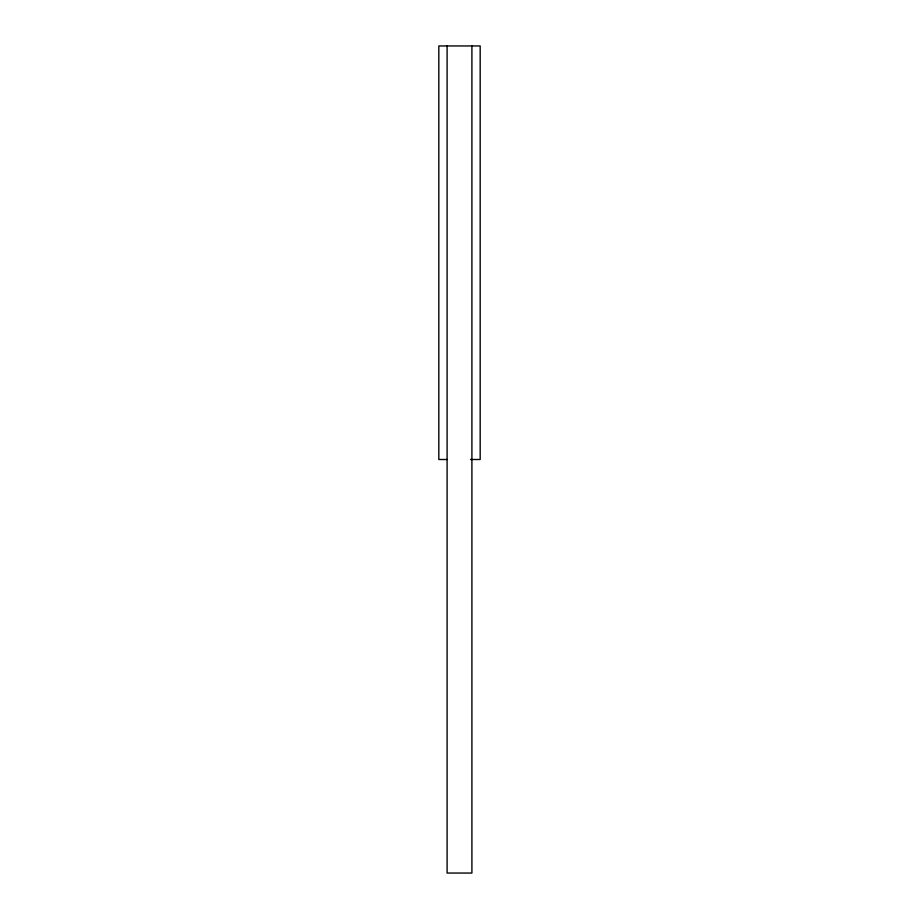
<?xml version="1.0" encoding="UTF-8"?>
<svg xmlns="http://www.w3.org/2000/svg" width="919" height="919" viewBox="0 0 919 919"><rect width="100%" height="100%" fill="white"/><g stroke="black" fill="none" stroke-linecap="round" stroke-linejoin="round"><path stroke-width="1.38" d="M447.093 459.5L438.822 459.5L438.822 45.95L480.177 45.95L480.177 459.5L470.528 459.5M471.906 45.95L471.906 873.05L447.093 873.05L447.093 45.95"/></g></svg>
